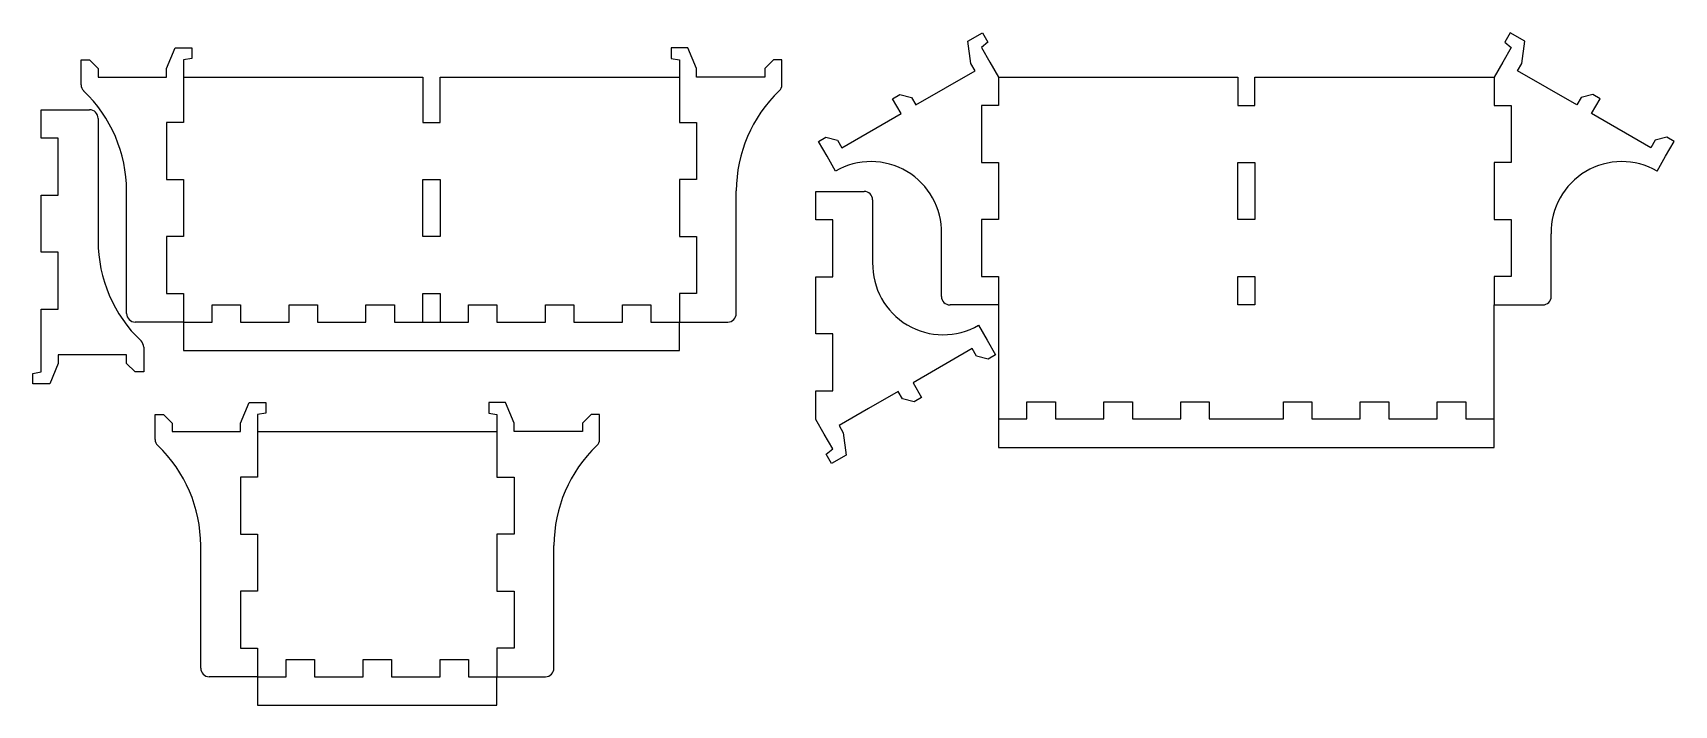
# Model space of a CAD drawing. Extents: x -870 to -294, y -992 to -756.
import ezdxf

# ---------------------------------------------------------------- set-up
doc = ezdxf.new("R2010")
doc.units = 0
doc.header["$MEASUREMENT"] = 0
doc.layers.add('DEFAULT', color=18, linetype='CONTINUOUS')

msp = doc.modelspace()

# ---------------------------------------------------------------- linework, layer by layer
at = {"layer": 'DEFAULT'}
for p, q in [((-541.71, -758.95), (-536.59, -755.99)), ((-540.7, -766.71), (-541.71, -758.95)), ((-534.73, -759.22), (-537, -761.11)), ((-536.59, -755.99), (-534.73, -759.22)), ((-351.41, -755.99), (-353.27, -759.22)), ((-353.27, -759.22), (-351, -761.11)), ((-346.29, -758.95), (-351.41, -755.99)), ((-347.3, -766.71), (-346.29, -758.95)), ((-853, -771.5), (-853, -765.5)), ((-853, -765.5), (-850, -765.5)), ((-850, -765.5), (-847, -768.5)), ((-823, -768.5), (-820, -761.27)), ((-820, -761.27), (-814.09, -761.27)), ((-814.09, -765), (-817, -765.5)), ((-817, -765.5), (-817, -771.5)), ((-814.09, -761.27), (-814.09, -765)), ((-640, -761.27), (-645.91, -761.27)), ((-645.91, -761.27), (-645.91, -765)), ((-645.91, -765), (-643, -765.5)), ((-643, -765.5), (-643, -771.5)), ((-637, -768.5), (-640, -761.27)), ((-610, -765.5), (-613, -768.5)), ((-607, -765.5), (-610, -765.5)), ((-607, -771.5), (-607, -765.5)), ((-537, -761.11), (-534, -766.3)), ((-351, -761.11), (-354, -766.3)), ((-853, -774.22), (-853, -771.5)), ((-847, -768.5), (-847, -771.5)), ((-847, -771.5), (-835, -771.5)), ((-835, -771.5), (-823, -771.5)), ((-823, -771.5), (-823, -768.5)), ((-817, -771.5), (-817, -777.5)), ((-817, -771.5), (-733, -771.5)), ((-727, -771.5), (-643, -771.5)), ((-643, -771.5), (-643, -777.5)), ((-637, -771.5), (-637, -768.5)), ((-625, -771.5), (-637, -771.5)), ((-613, -771.5), (-625, -771.5)), ((-613, -768.5), (-613, -771.5)), ((-607, -774.22), (-607, -771.5)), ((-549.59, -775.3), (-539.2, -769.3)), ((-539.2, -769.3), (-540.7, -766.71)), ((-534, -766.3), (-531, -771.5)), ((-531, -771.5), (-531, -775.5)), ((-354, -766.3), (-357, -771.5)), ((-357, -771.5), (-357, -775.5)), ((-348.8, -769.3), (-347.3, -766.71)), ((-338.41, -775.3), (-348.8, -769.3)), ((-817, -777.5), (-817, -781.5)), ((-643, -777.5), (-643, -781.5)), ((-568.18, -779.11), (-565.58, -777.61)), ((-565.58, -777.61), (-561.48, -778.71)), ((-559.98, -781.3), (-549.59, -775.3)), ((-531, -775.5), (-531, -781.5)), ((-357, -775.5), (-357, -781.5)), ((-328.02, -781.3), (-338.41, -775.3)), ((-322.42, -777.61), (-326.52, -778.71)), ((-319.82, -779.11), (-322.42, -777.61)), ((-867, -793), (-867, -783)), ((-867, -783), (-850, -783)), ((-817, -781.5), (-817, -787.5)), ((-643, -781.5), (-643, -787.5)), ((-565.18, -784.3), (-568.18, -779.11)), ((-561.48, -778.71), (-559.98, -781.3)), ((-531, -781.5), (-537, -781.5)), ((-537, -781.5), (-537, -801.5)), ((-357, -781.5), (-351, -781.5)), ((-351, -781.5), (-351, -801.5)), ((-326.52, -778.71), (-328.02, -781.3)), ((-322.82, -784.3), (-319.82, -779.11)), ((-847, -786), (-847, -788)), ((-847, -788), (-847, -808)), ((-817, -787.5), (-823, -787.5)), ((-823, -787.5), (-823, -807.5)), ((-643, -787.5), (-637, -787.5)), ((-637, -787.5), (-637, -807.5)), ((-585.96, -796.3), (-565.18, -784.3)), ((-302.04, -796.3), (-322.82, -784.3)), ((-861, -793), (-867, -793)), ((-861, -813), (-861, -793)), ((-594.16, -794.11), (-591.56, -792.61)), ((-591.16, -799.3), (-594.16, -794.11)), ((-591.56, -792.61), (-587.46, -793.71)), ((-587.46, -793.71), (-585.96, -796.3)), ((-300.54, -793.71), (-302.04, -796.3)), ((-296.44, -792.61), (-300.54, -793.71)), ((-296.84, -799.3), (-293.84, -794.11)), ((-293.84, -794.11), (-296.44, -792.61)), ((-588.16, -804.5), (-591.16, -799.3)), ((-299.84, -804.5), (-296.84, -799.3)), ((-537, -801.5), (-531, -801.5)), ((-531, -801.5), (-531, -804.5)), ((-531, -804.5), (-531, -821.5)), ((-351, -801.5), (-357, -801.5)), ((-357, -801.5), (-357, -804.5)), ((-357, -804.5), (-357, -821.5)), ((-847, -808), (-847, -829)), ((-837, -832.5), (-837, -811.5)), ((-823, -807.5), (-817, -807.5)), ((-817, -807.5), (-817, -810.5)), ((-817, -810.5), (-817, -827.5)), ((-637, -807.5), (-643, -807.5)), ((-643, -807.5), (-643, -810.5)), ((-643, -810.5), (-643, -827.5)), ((-623, -832.5), (-623, -811.5)), ((-595.15, -821.64), (-595.15, -811.64)), ((-595.15, -811.64), (-578.15, -811.64)), ((-867, -830), (-867, -813)), ((-867, -813), (-861, -813)), ((-575.15, -814.64), (-575.15, -816.64)), ((-575.15, -816.64), (-575.15, -836.64)), ((-589.15, -821.64), (-595.15, -821.64)), ((-589.15, -841.64), (-589.15, -821.64)), ((-531, -821.5), (-537, -821.5)), ((-537, -821.5), (-537, -841.5)), ((-357, -821.5), (-351, -821.5)), ((-351, -821.5), (-351, -841.5)), ((-817, -827.5), (-823, -827.5)), ((-823, -827.5), (-823, -847.5)), ((-643, -827.5), (-637, -827.5)), ((-637, -827.5), (-637, -847.5)), ((-551, -846.5), (-551, -826.5)), ((-337, -846.5), (-337, -826.5)), ((-867, -833), (-867, -830)), ((-861, -833), (-867, -833)), ((-861, -853), (-861, -833)), ((-837, -852.5), (-837, -832.5)), ((-623, -852.5), (-623, -832.5)), ((-595.15, -858.64), (-595.15, -841.64)), ((-595.15, -841.64), (-589.15, -841.64)), ((-551, -848.5), (-551, -846.5)), ((-537, -841.5), (-531, -841.5)), ((-531, -841.5), (-531, -851.5)), ((-351, -841.5), (-357, -841.5)), ((-357, -841.5), (-357, -851.5)), ((-337, -848.5), (-337, -846.5)), ((-837, -854.5), (-837, -852.5)), ((-823, -847.5), (-817, -847.5)), ((-817, -847.5), (-817, -857.5)), ((-637, -847.5), (-643, -847.5)), ((-643, -847.5), (-643, -857.5)), ((-623, -854.5), (-623, -852.5)), ((-531, -851.5), (-548, -851.5)), ((-531, -851.5), (-531, -891.5)), ((-441, -851.5), (-447, -851.5)), ((-357, -851.5), (-340, -851.5)), ((-357, -891.5), (-357, -851.5)), ((-867, -859), (-867, -853)), ((-867, -853), (-861, -853)), ((-817, -857.5), (-834, -857.5)), ((-797, -857.5), (-780, -857.5)), ((-770, -857.5), (-753, -857.5)), ((-733, -857.5), (-727, -857.5)), ((-707, -857.5), (-690, -857.5)), ((-680, -857.5), (-663, -857.5)), ((-643, -857.5), (-626, -857.5)), ((-867, -863), (-867, -859)), ((-867, -869), (-867, -863)), ((-595.15, -861.64), (-595.15, -858.64)), ((-589.15, -861.64), (-595.15, -861.64)), ((-589.15, -881.64), (-589.15, -861.64)), ((-537.99, -858.64), (-534.99, -863.83)), ((-534.99, -863.83), (-531.99, -869.03)), ((-867, -875), (-867, -869)), ((-849, -869), (-861, -869)), ((-861, -869), (-861, -872)), ((-837, -869), (-849, -869)), ((-837, -872), (-837, -869)), ((-831, -866.28), (-831, -869)), ((-831, -869), (-831, -875)), ((-540.19, -866.83), (-560.97, -878.83)), ((-538.69, -869.43), (-540.19, -866.83)), ((-534.59, -870.53), (-538.69, -869.43)), ((-531.99, -869.03), (-534.59, -870.53)), ((-869.91, -875.5), (-867, -875)), ((-869.91, -879.23), (-869.91, -875.5)), ((-861, -872), (-864, -879.23)), ((-834, -875), (-837, -872)), ((-831, -875), (-834, -875)), ((-864, -879.23), (-869.91, -879.23)), ((-560.97, -878.83), (-557.97, -884.03)), ((-797, -892.96), (-794, -885.73)), ((-794, -885.73), (-788.09, -885.73)), ((-788.09, -885.73), (-788.09, -889.46)), ((-704, -885.73), (-709.91, -885.73)), ((-709.91, -885.73), (-709.91, -889.46)), ((-701, -892.96), (-704, -885.73)), ((-595.15, -887.64), (-595.15, -881.64)), ((-595.15, -881.64), (-589.15, -881.64)), ((-566.17, -881.83), (-576.56, -887.83)), ((-564.67, -884.43), (-566.17, -881.83)), ((-560.57, -885.53), (-564.67, -884.43)), ((-557.97, -884.03), (-560.57, -885.53)), ((-521, -891.5), (-521, -885.5)), ((-521, -885.5), (-511, -885.5)), ((-511, -885.5), (-511, -891.5)), ((-494, -891.5), (-494, -885.5)), ((-494, -885.5), (-484, -885.5)), ((-484, -885.5), (-484, -891.5)), ((-467, -891.5), (-467, -885.5)), ((-467, -885.5), (-457, -885.5)), ((-457, -885.5), (-457, -891.5)), ((-431, -891.5), (-431, -885.5)), ((-431, -885.5), (-421, -885.5)), ((-421, -885.5), (-421, -891.5)), ((-404, -891.5), (-404, -885.5)), ((-404, -885.5), (-394, -885.5)), ((-394, -885.5), (-394, -891.5)), ((-377, -891.5), (-377, -885.5)), ((-377, -885.5), (-367, -885.5)), ((-367, -885.5), (-367, -891.5)), ((-827, -895.96), (-827, -889.96)), ((-827, -889.96), (-824, -889.96)), ((-824, -889.96), (-821, -892.96)), ((-788.09, -889.46), (-791, -889.96)), ((-791, -889.96), (-791, -895.96)), ((-709.91, -889.46), (-707, -889.96)), ((-707, -889.96), (-707, -895.96)), ((-674, -889.96), (-677, -892.96)), ((-671, -889.96), (-674, -889.96)), ((-671, -895.96), (-671, -889.96)), ((-595.15, -891.64), (-595.15, -887.64)), ((-592.15, -896.83), (-595.15, -891.64)), ((-576.56, -887.83), (-586.95, -893.83)), ((-531, -891.5), (-521, -891.5)), ((-511, -891.5), (-494, -891.5)), ((-484, -891.5), (-467, -891.5)), ((-457, -891.5), (-447, -891.5)), ((-447, -891.5), (-441, -891.5)), ((-441, -891.5), (-431, -891.5)), ((-421, -891.5), (-404, -891.5)), ((-394, -891.5), (-377, -891.5)), ((-367, -891.5), (-357, -891.5)), ((-827, -898.67), (-827, -895.96)), ((-821, -892.96), (-821, -895.96)), ((-821, -895.96), (-809, -895.96)), ((-809, -895.96), (-797, -895.96)), ((-797, -895.96), (-797, -892.96)), ((-791, -895.96), (-791, -901.96)), ((-791, -895.96), (-707, -895.96)), ((-707, -895.96), (-707, -901.96)), ((-701, -895.96), (-701, -892.96)), ((-689, -895.96), (-701, -895.96)), ((-677, -895.96), (-689, -895.96)), ((-677, -892.96), (-677, -895.96)), ((-671, -898.67), (-671, -895.96)), ((-589.15, -902.03), (-592.15, -896.83)), ((-586.95, -893.83), (-585.45, -896.43)), ((-585.45, -896.43), (-584.44, -904.19)), ((-791, -901.96), (-791, -905.96)), ((-707, -901.96), (-707, -905.96)), ((-591.42, -903.92), (-589.15, -902.03)), ((-589.55, -907.15), (-591.42, -903.92)), ((-584.44, -904.19), (-589.55, -907.15)), ((-791, -905.96), (-791, -911.96)), ((-707, -905.96), (-707, -911.96)), ((-791, -911.96), (-797, -911.96)), ((-797, -911.96), (-797, -931.96)), ((-707, -911.96), (-701, -911.96)), ((-701, -911.96), (-701, -931.96)), ((-797, -931.96), (-791, -931.96)), ((-791, -931.96), (-791, -934.96)), ((-701, -931.96), (-707, -931.96)), ((-707, -931.96), (-707, -934.96)), ((-811, -956.96), (-811, -935.96)), ((-791, -934.96), (-791, -951.96)), ((-707, -934.96), (-707, -951.96)), ((-687, -956.96), (-687, -935.96)), ((-791, -951.96), (-797, -951.96)), ((-797, -951.96), (-797, -971.96)), ((-707, -951.96), (-701, -951.96)), ((-701, -951.96), (-701, -971.96)), ((-811, -976.96), (-811, -956.96)), ((-687, -976.96), (-687, -956.96)), ((-797, -971.96), (-791, -971.96)), ((-791, -971.96), (-791, -981.96)), ((-701, -971.96), (-707, -971.96)), ((-707, -971.96), (-707, -981.96)), ((-811, -978.96), (-811, -976.96)), ((-687, -978.96), (-687, -976.96)), ((-791, -981.96), (-808, -981.96)), ((-771, -981.96), (-754, -981.96)), ((-744, -981.96), (-727, -981.96)), ((-707, -981.96), (-690, -981.96))]:
    msp.add_line(p, q, dxfattribs=at)
for points in [[(-733, -771.5), (-733, -787.5), (-727, -787.5), (-727, -771.5)], [(-531, -771.5), (-447, -771.5), (-447, -781.5), (-441, -781.5), (-441, -771.5), (-357, -771.5)], [(-447, -851.5), (-447, -841.5), (-441, -841.5), (-441, -851.5)], [(-817, -857.5), (-807, -857.5), (-807, -851.5), (-797, -851.5), (-797, -857.5)], [(-780, -857.5), (-780, -851.5), (-770, -851.5), (-770, -857.5)], [(-753, -857.5), (-753, -851.5), (-743, -851.5), (-743, -857.5), (-733, -857.5)], [(-733, -857.5), (-733, -847.5), (-727, -847.5), (-727, -857.5)], [(-727, -857.5), (-717, -857.5), (-717, -851.5), (-707, -851.5), (-707, -857.5)], [(-690, -857.5), (-690, -851.5), (-680, -851.5), (-680, -857.5)], [(-663, -857.5), (-663, -851.5), (-653, -851.5), (-653, -857.5), (-643, -857.5)], [(-817, -857.5), (-817, -867.5), (-643, -867.5), (-643, -857.5)], [(-531, -891.5), (-531, -901.5), (-357, -901.5), (-357, -891.5)], [(-791, -981.96), (-781, -981.96), (-781, -975.96), (-771, -975.96), (-771, -981.96)], [(-754, -981.96), (-754, -975.96), (-744, -975.96), (-744, -981.96)], [(-727, -981.96), (-727, -975.96), (-717, -975.96), (-717, -981.96), (-707, -981.96)], [(-791, -981.96), (-791, -991.96), (-707, -991.96), (-707, -981.96)]]:
    msp.add_lwpolyline(points, dxfattribs=at)
for points in [[(-447, -801.5), (-441, -801.5), (-441, -821.5), (-447, -821.5)], [(-733, -807.5), (-727, -807.5), (-727, -827.5), (-733, -827.5)]]:
    msp.add_lwpolyline(points, close=True, dxfattribs=at)
for centre, radius, start, end in [((-850, -774.22), 3, 180, 226.45351), ((-885.44, -811.5), 48.44, 0, 46.45351), ((-574.56, -811.5), 48.44, 133.54649, 180), ((-610, -774.22), 3, 313.54649, 0), ((-850, -786), 3, 0, 90), ((-575.77, -825.96), 24.78, 358.74287, 120), ((-312.23, -825.96), 24.78, 60, 181.25713), ((-578.15, -814.64), 3, 0, 90), ((-798.56, -829), 48.44, 180, 226.45351), ((-550.38, -837.18), 24.78, 178.74287, 300), ((-548, -848.5), 3, 180, 270), ((-340, -848.5), 3, 270, 0), ((-834, -854.5), 3, 180, 270), ((-626, -854.5), 3, 270, 0), ((-834, -866.28), 3, 0, 46.45351), ((-824, -898.67), 3, 180, 226.45351), ((-859.44, -935.96), 48.44, 0, 46.45351), ((-638.56, -935.96), 48.44, 133.54649, 180), ((-674, -898.67), 3, 313.54649, 0), ((-808, -978.96), 3, 180, 270), ((-690, -978.96), 3, 270, 0)]:
    msp.add_arc(centre, radius, start, end, dxfattribs=at)

doc.saveas('drawing.dxf')
